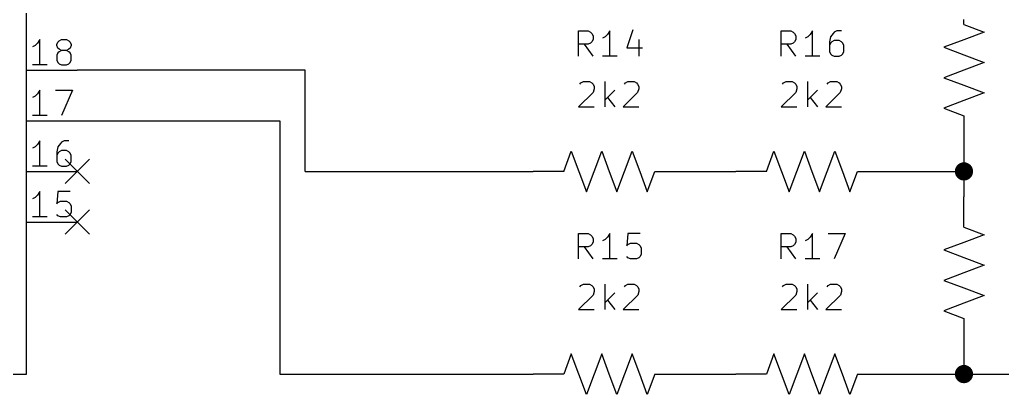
# Model space of a CAD drawing. Extents: x 0.4 to 11.3, y -7.9 to -0.4.
# Drawn here: x 2.286 to 4.226, y -6.24 to -5.5 of the extents above; entities that cross this region are included whole.
import ezdxf

# ---------------------------------------------------------------- set-up
doc = ezdxf.new("R2010")
doc.units = 0
doc.header["$MEASUREMENT"] = 0
for name, color, linetype in [('BLUE2', 5, 'CONTINUOUS'), ('CYAN2', 4, 'CONTINUOUS'), ('GREEN3', 91, 'CONTINUOUS'), ('LYELLOW', 51, 'CONTINUOUS'), ('RED2', 1, 'CONTINUOUS'), ('RED3', 11, 'CONTINUOUS')]:
    doc.layers.add(name, color=color, linetype=linetype)

msp = doc.modelspace()

# ---------------------------------------------------------------- linework, layer by layer
at = {"layer": 'BLUE2', "linetype": 'CONTINUOUS'}
for p, q in [((2.376, -5.776), (2.424, -5.824)), ((2.424, -5.776), (2.376, -5.824)), ((2.376, -5.876), (2.424, -5.924)), ((2.424, -5.876), (2.376, -5.924))]:
    msp.add_line(p, q, dxfattribs=at)
at = {"layer": 'CYAN2', "linetype": 'CONTINUOUS'}
for p, q in [((3.3893, -5.5728), (3.3893, -5.5228)), ((3.3893, -5.5228), (3.4083, -5.5228)), ((3.4083, -5.5228), (3.4131, -5.5252)), ((3.4131, -5.5252), (3.4155, -5.5276)), ((3.4155, -5.5276), (3.4179, -5.5323)), ((3.4512, -5.5228), (3.4464, -5.5299)), ((3.4512, -5.5728), (3.4512, -5.5228)), ((3.4964, -5.5204), (3.4845, -5.5561)), ((3.7893, -5.5728), (3.7893, -5.5228)), ((3.7893, -5.5228), (3.8083, -5.5228)), ((3.8083, -5.5228), (3.8131, -5.5252)), ((3.8131, -5.5252), (3.8155, -5.5276)), ((3.8155, -5.5276), (3.8179, -5.5323)), ((3.8512, -5.5228), (3.8464, -5.5299)), ((3.8512, -5.5728), (3.8512, -5.5228)), ((3.8917, -5.5276), (3.8869, -5.5347)), ((3.894, -5.5252), (3.8917, -5.5276)), ((3.8988, -5.5228), (3.894, -5.5252)), ((3.9083, -5.5228), (3.8988, -5.5228)), ((3.4131, -5.5466), (3.4083, -5.549)), ((3.4155, -5.5442), (3.4131, -5.5466)), ((3.4179, -5.5395), (3.4155, -5.5442)), ((3.4179, -5.5323), (3.4179, -5.5395)), ((3.4417, -5.5347), (3.4369, -5.5371)), ((3.4464, -5.5299), (3.4417, -5.5347)), ((3.5083, -5.5395), (3.5083, -5.5728)), ((3.8131, -5.5466), (3.8083, -5.549)), ((3.8155, -5.5442), (3.8131, -5.5466)), ((3.8179, -5.5395), (3.8155, -5.5442)), ((3.8179, -5.5323), (3.8179, -5.5395)), ((3.8417, -5.5347), (3.8369, -5.5371)), ((3.8464, -5.5299), (3.8417, -5.5347)), ((3.8869, -5.5347), (3.8845, -5.5442)), ((3.8845, -5.5442), (3.8845, -5.5633)), ((3.8869, -5.5466), (3.8845, -5.5514)), ((3.8893, -5.5442), (3.8869, -5.5466)), ((3.894, -5.5418), (3.8893, -5.5442)), ((3.9036, -5.5418), (3.894, -5.5418)), ((3.9083, -5.5442), (3.9036, -5.5418)), ((3.9107, -5.5466), (3.9083, -5.5442)), ((3.9131, -5.5514), (3.9107, -5.5466)), ((3.4083, -5.549), (3.3893, -5.549)), ((3.4179, -5.5728), (3.4012, -5.549)), ((3.4845, -5.5561), (3.5155, -5.5561)), ((3.8083, -5.549), (3.7893, -5.549)), ((3.8179, -5.5728), (3.8012, -5.549)), ((3.8845, -5.5633), (3.8869, -5.568)), ((3.9107, -5.568), (3.9131, -5.5633)), ((3.9131, -5.5633), (3.9131, -5.5514)), ((3.4655, -5.5728), (3.4369, -5.5728)), ((3.8655, -5.5728), (3.8369, -5.5728)), ((3.8869, -5.568), (3.8893, -5.5704)), ((3.8893, -5.5704), (3.894, -5.5728)), ((3.894, -5.5728), (3.9036, -5.5728)), ((3.9036, -5.5728), (3.9083, -5.5704)), ((3.9083, -5.5704), (3.9107, -5.568)), ((3.394, -5.6252), (3.3988, -5.6228)), ((3.3988, -5.6228), (3.4107, -5.6228)), ((3.4107, -5.6228), (3.4155, -5.6252)), ((3.4417, -5.6728), (3.4417, -5.6228)), ((3.4821, -5.6252), (3.4869, -5.6228)), ((3.4869, -5.6228), (3.4988, -5.6228)), ((3.4988, -5.6228), (3.5036, -5.6252)), ((3.794, -5.6252), (3.7988, -5.6228)), ((3.7988, -5.6228), (3.8107, -5.6228)), ((3.8107, -5.6228), (3.8155, -5.6252)), ((3.8417, -5.6728), (3.8417, -5.6228)), ((3.8821, -5.6252), (3.8869, -5.6228)), ((3.8869, -5.6228), (3.8988, -5.6228)), ((3.8988, -5.6228), (3.9036, -5.6252)), ((3.3917, -5.6276), (3.394, -5.6252)), ((3.4155, -5.6252), (3.4179, -5.6276)), ((3.4179, -5.6276), (3.4202, -5.6323)), ((3.4202, -5.6371), (3.4179, -5.6442)), ((3.4202, -5.6323), (3.4202, -5.6371)), ((3.4607, -5.6395), (3.4417, -5.6585)), ((3.4798, -5.6276), (3.4821, -5.6252)), ((3.5036, -5.6252), (3.5059, -5.6276)), ((3.5059, -5.6276), (3.5083, -5.6323)), ((3.5083, -5.6371), (3.5059, -5.6442)), ((3.5083, -5.6323), (3.5083, -5.6371)), ((3.7917, -5.6276), (3.794, -5.6252)), ((3.8155, -5.6252), (3.8179, -5.6276)), ((3.8179, -5.6276), (3.8202, -5.6323)), ((3.8202, -5.6371), (3.8179, -5.6442)), ((3.8202, -5.6323), (3.8202, -5.6371)), ((3.8607, -5.6395), (3.8417, -5.6585)), ((3.8798, -5.6276), (3.8821, -5.6252)), ((3.9036, -5.6252), (3.9059, -5.6276)), ((3.9059, -5.6276), (3.9083, -5.6323)), ((3.9083, -5.6371), (3.9059, -5.6442)), ((3.9083, -5.6323), (3.9083, -5.6371)), ((3.4179, -5.6442), (3.3893, -5.6728)), ((3.4464, -5.6538), (3.4607, -5.6728)), ((3.5059, -5.6442), (3.4774, -5.6728)), ((3.8179, -5.6442), (3.7893, -5.6728)), ((3.8464, -5.6538), (3.8607, -5.6728)), ((3.9059, -5.6442), (3.8774, -5.6728)), ((3.3893, -5.6728), (3.4202, -5.6728)), ((3.4774, -5.6728), (3.5083, -5.6728)), ((3.7893, -5.6728), (3.8202, -5.6728)), ((3.8774, -5.6728), (3.9083, -5.6728)), ((3.3893, -5.9728), (3.3893, -5.9228)), ((3.3893, -5.9228), (3.4083, -5.9228)), ((3.4083, -5.9228), (3.4131, -5.9252)), ((3.4131, -5.9252), (3.4155, -5.9276)), ((3.4155, -5.9276), (3.4179, -5.9323)), ((3.4179, -5.9323), (3.4179, -5.9395)), ((3.4417, -5.9347), (3.4369, -5.9371)), ((3.4464, -5.9299), (3.4417, -5.9347)), ((3.4512, -5.9228), (3.4464, -5.9299)), ((3.4512, -5.9728), (3.4512, -5.9228)), ((3.4869, -5.9228), (3.4845, -5.9466)), ((3.5107, -5.9228), (3.4869, -5.9228)), ((3.7893, -5.9728), (3.7893, -5.9228)), ((3.7893, -5.9228), (3.8083, -5.9228)), ((3.8083, -5.9228), (3.8131, -5.9252)), ((3.8131, -5.9252), (3.8155, -5.9276)), ((3.8155, -5.9276), (3.8179, -5.9323)), ((3.8179, -5.9323), (3.8179, -5.9395)), ((3.8417, -5.9347), (3.8369, -5.9371)), ((3.8464, -5.9299), (3.8417, -5.9347)), ((3.8512, -5.9228), (3.8464, -5.9299)), ((3.8512, -5.9728), (3.8512, -5.9228)), ((3.8821, -5.9228), (3.9155, -5.9228)), ((3.9155, -5.9228), (3.894, -5.9728)), ((3.4083, -5.949), (3.3893, -5.949)), ((3.4179, -5.9728), (3.4012, -5.949)), ((3.4131, -5.9466), (3.4083, -5.949)), ((3.4155, -5.9442), (3.4131, -5.9466)), ((3.4179, -5.9395), (3.4155, -5.9442)), ((3.4845, -5.9466), (3.4869, -5.9442)), ((3.4869, -5.9442), (3.4917, -5.9419)), ((3.4917, -5.9419), (3.5036, -5.9419)), ((3.5036, -5.9419), (3.5083, -5.9442)), ((3.5083, -5.9442), (3.5107, -5.9466)), ((3.5107, -5.9466), (3.5131, -5.9514)), ((3.5131, -5.9514), (3.5131, -5.9633)), ((3.8083, -5.949), (3.7893, -5.949)), ((3.8179, -5.9728), (3.8012, -5.949)), ((3.8131, -5.9466), (3.8083, -5.949)), ((3.8155, -5.9442), (3.8131, -5.9466)), ((3.8179, -5.9395), (3.8155, -5.9442)), ((3.4655, -5.9728), (3.4369, -5.9728)), ((3.4869, -5.9704), (3.4845, -5.968)), ((3.4917, -5.9728), (3.4869, -5.9704)), ((3.5036, -5.9728), (3.4917, -5.9728)), ((3.5083, -5.9704), (3.5036, -5.9728)), ((3.5107, -5.968), (3.5083, -5.9704)), ((3.5131, -5.9633), (3.5107, -5.968)), ((3.8655, -5.9728), (3.8369, -5.9728)), ((3.3917, -6.0276), (3.394, -6.0252)), ((3.394, -6.0252), (3.3988, -6.0228)), ((3.3988, -6.0228), (3.4107, -6.0228)), ((3.4107, -6.0228), (3.4155, -6.0252)), ((3.4155, -6.0252), (3.4179, -6.0276)), ((3.4179, -6.0276), (3.4202, -6.0323)), ((3.4417, -6.0728), (3.4417, -6.0228)), ((3.4798, -6.0276), (3.4821, -6.0252)), ((3.4821, -6.0252), (3.4869, -6.0228)), ((3.4869, -6.0228), (3.4988, -6.0228)), ((3.4988, -6.0228), (3.5036, -6.0252)), ((3.5036, -6.0252), (3.506, -6.0276)), ((3.506, -6.0276), (3.5083, -6.0323)), ((3.7917, -6.0276), (3.794, -6.0252)), ((3.794, -6.0252), (3.7988, -6.0228)), ((3.7988, -6.0228), (3.8107, -6.0228)), ((3.8107, -6.0228), (3.8155, -6.0252)), ((3.8155, -6.0252), (3.8179, -6.0276)), ((3.8179, -6.0276), (3.8202, -6.0323)), ((3.8417, -6.0728), (3.8417, -6.0228)), ((3.8798, -6.0276), (3.8821, -6.0252)), ((3.8821, -6.0252), (3.8869, -6.0228)), ((3.8869, -6.0228), (3.8988, -6.0228)), ((3.8988, -6.0228), (3.9036, -6.0252)), ((3.9036, -6.0252), (3.906, -6.0276)), ((3.906, -6.0276), (3.9083, -6.0323)), ((3.4179, -6.0442), (3.3893, -6.0728)), ((3.4202, -6.0371), (3.4179, -6.0442)), ((3.4202, -6.0323), (3.4202, -6.0371)), ((3.4607, -6.0395), (3.4417, -6.0585)), ((3.506, -6.0442), (3.4774, -6.0728)), ((3.5083, -6.0371), (3.506, -6.0442)), ((3.5083, -6.0323), (3.5083, -6.0371)), ((3.8179, -6.0442), (3.7893, -6.0728)), ((3.8202, -6.0371), (3.8179, -6.0442)), ((3.8202, -6.0323), (3.8202, -6.0371)), ((3.8607, -6.0395), (3.8417, -6.0585)), ((3.906, -6.0442), (3.8774, -6.0728)), ((3.9083, -6.0371), (3.906, -6.0442)), ((3.9083, -6.0323), (3.9083, -6.0371)), ((3.4464, -6.0538), (3.4607, -6.0728)), ((3.8464, -6.0538), (3.8607, -6.0728)), ((3.3893, -6.0728), (3.4202, -6.0728)), ((3.4774, -6.0728), (3.5083, -6.0728)), ((3.7893, -6.0728), (3.8202, -6.0728)), ((3.8774, -6.0728), (3.9083, -6.0728))]:
    msp.add_line(p, q, dxfattribs=at)
at = {"layer": 'GREEN3', "linetype": 'CONTINUOUS'}
for p, q in [((2.85, -5.6), (2.4, -5.6)), ((2.85, -5.8), (2.85, -5.6)), ((2.4, -5.7), (2.8, -5.7)), ((2.8, -5.7), (2.8, -6.2)), ((4.15, -5.75), (4.15, -5.8)), ((2.85, -5.8), (3.3, -5.8)), ((3.6, -5.8), (3.7, -5.8)), ((4, -5.8), (4.15, -5.8)), ((4.15, -5.8), (4.15, -5.85)), ((4.15, -6.15), (4.15, -6.2)), ((2.8, -6.2), (3.3, -6.2)), ((3.6, -6.2), (3.7, -6.2)), ((4, -6.2), (4.15, -6.2)), ((4.15, -6.2), (4.45, -6.2))]:
    msp.add_line(p, q, dxfattribs=at)
at = {"layer": 'GREEN3', "const_width": 0.018}
for points in [[(4.141, -5.8, 1), (4.159, -5.8, 1)], [(4.141, -6.2, 1), (4.159, -6.2, 1)]]:
    msp.add_lwpolyline(points, format="xyb", close=True, dxfattribs=at)
at = {"layer": 'LYELLOW', "linetype": 'CONTINUOUS'}
for p, q in [((2.3, -6.2), (2.3, -4.3)), ((1.5, -6.2), (2.3, -6.2))]:
    msp.add_line(p, q, dxfattribs=at)
at = {"layer": 'RED2', "linetype": 'CONTINUOUS'}
for p, q in [((2.3, -6.2), (2.3, -4.3)), ((4.15, -5.51), (4.15, -5.5)), ((4.15, -5.51), (4.19, -5.525)), ((4.19, -5.525), (4.15, -5.54)), ((4.15, -5.54), (4.11, -5.555)), ((4.11, -5.555), (4.15, -5.57)), ((4.15, -5.57), (4.19, -5.585)), ((4.19, -5.585), (4.15, -5.6)), ((2.3, -5.6), (2.4, -5.6)), ((2.3, -5.6), (2.4, -5.6)), ((4.15, -5.6), (4.11, -5.615)), ((4.11, -5.615), (4.15, -5.63)), ((4.15, -5.63), (4.19, -5.645)), ((4.15, -5.66), (4.11, -5.675)), ((4.19, -5.645), (4.15, -5.66)), ((4.11, -5.675), (4.15, -5.69)), ((2.3, -5.7), (2.4, -5.7)), ((2.3, -5.7), (2.4, -5.7)), ((4.15, -5.69), (4.15, -5.7)), ((4.15, -5.7), (4.15, -5.75)), ((3.36, -5.8), (3.375, -5.76)), ((3.375, -5.76), (3.39, -5.8)), ((3.42, -5.8), (3.435, -5.76)), ((3.435, -5.76), (3.45, -5.8)), ((3.48, -5.8), (3.495, -5.76)), ((3.495, -5.76), (3.51, -5.8)), ((3.76, -5.8), (3.775, -5.76)), ((3.775, -5.76), (3.79, -5.8)), ((3.82, -5.8), (3.835, -5.76)), ((3.835, -5.76), (3.85, -5.8)), ((3.88, -5.8), (3.895, -5.76)), ((3.895, -5.76), (3.91, -5.8)), ((2.3, -5.8), (2.4, -5.8)), ((2.3, -5.8), (2.4, -5.8)), ((3.35, -5.8), (3.3, -5.8)), ((3.36, -5.8), (3.35, -5.8)), ((3.39, -5.8), (3.405, -5.84)), ((3.405, -5.84), (3.42, -5.8)), ((3.45, -5.8), (3.465, -5.84)), ((3.465, -5.84), (3.48, -5.8)), ((3.51, -5.8), (3.525, -5.84)), ((3.525, -5.84), (3.54, -5.8)), ((3.54, -5.8), (3.55, -5.8)), ((3.55, -5.8), (3.6, -5.8)), ((3.75, -5.8), (3.7, -5.8)), ((3.76, -5.8), (3.75, -5.8)), ((3.79, -5.8), (3.805, -5.84)), ((3.805, -5.84), (3.82, -5.8)), ((3.85, -5.8), (3.865, -5.84)), ((3.865, -5.84), (3.88, -5.8)), ((3.91, -5.8), (3.925, -5.84)), ((3.925, -5.84), (3.94, -5.8)), ((3.94, -5.8), (3.95, -5.8)), ((3.95, -5.8), (4, -5.8)), ((4.15, -5.9), (4.15, -5.85)), ((2.3, -5.9), (2.4, -5.9)), ((2.3, -5.9), (2.4, -5.9)), ((4.15, -5.91), (4.15, -5.9)), ((4.15, -5.91), (4.19, -5.925)), ((4.19, -5.925), (4.15, -5.94)), ((4.15, -5.94), (4.11, -5.955)), ((4.11, -5.955), (4.15, -5.97)), ((4.15, -5.97), (4.19, -5.985)), ((4.19, -5.985), (4.15, -6)), ((4.15, -6), (4.11, -6.015)), ((4.11, -6.015), (4.15, -6.03)), ((4.15, -6.03), (4.19, -6.045)), ((4.19, -6.045), (4.15, -6.06)), ((4.15, -6.06), (4.11, -6.075)), ((4.11, -6.075), (4.15, -6.09)), ((4.15, -6.09), (4.15, -6.1)), ((4.15, -6.1), (4.15, -6.15)), ((3.375, -6.16), (3.36, -6.2)), ((3.39, -6.2), (3.375, -6.16)), ((3.435, -6.16), (3.42, -6.2)), ((3.45, -6.2), (3.435, -6.16)), ((3.495, -6.16), (3.48, -6.2)), ((3.51, -6.2), (3.495, -6.16)), ((3.775, -6.16), (3.76, -6.2)), ((3.79, -6.2), (3.775, -6.16)), ((3.835, -6.16), (3.82, -6.2)), ((3.85, -6.2), (3.835, -6.16)), ((3.895, -6.16), (3.88, -6.2)), ((3.91, -6.2), (3.895, -6.16)), ((1.5, -6.2), (2.3, -6.2)), ((3.35, -6.2), (3.3, -6.2)), ((3.36, -6.2), (3.35, -6.2)), ((3.405, -6.24), (3.39, -6.2)), ((3.42, -6.2), (3.405, -6.24)), ((3.465, -6.24), (3.45, -6.2)), ((3.48, -6.2), (3.465, -6.24)), ((3.525, -6.24), (3.51, -6.2)), ((3.54, -6.2), (3.525, -6.24)), ((3.54, -6.2), (3.55, -6.2)), ((3.55, -6.2), (3.6, -6.2)), ((3.75, -6.2), (3.7, -6.2)), ((3.76, -6.2), (3.75, -6.2)), ((3.805, -6.24), (3.79, -6.2)), ((3.82, -6.2), (3.805, -6.24)), ((3.865, -6.24), (3.85, -6.2)), ((3.88, -6.2), (3.865, -6.24)), ((3.925, -6.24), (3.91, -6.2)), ((3.94, -6.2), (3.925, -6.24)), ((3.94, -6.2), (3.95, -6.2)), ((3.95, -6.2), (4, -6.2))]:
    msp.add_line(p, q, dxfattribs=at)
at = {"layer": 'RED3', "linetype": 'CONTINUOUS'}
for p, q in [((2.3214, -5.547), (2.3167, -5.5518)), ((2.3214, -5.547), (2.3167, -5.5518)), ((2.3262, -5.5399), (2.3214, -5.547)), ((2.3262, -5.5399), (2.3214, -5.547)), ((2.3262, -5.5899), (2.3262, -5.5399)), ((2.3262, -5.5899), (2.3262, -5.5399)), ((2.3595, -5.5494), (2.3619, -5.5446)), ((2.3595, -5.5494), (2.3619, -5.5446)), ((2.3619, -5.5446), (2.3643, -5.5423)), ((2.3619, -5.5446), (2.3643, -5.5423)), ((2.3643, -5.5423), (2.369, -5.5399)), ((2.3643, -5.5423), (2.369, -5.5399)), ((2.369, -5.5399), (2.3786, -5.5399)), ((2.369, -5.5399), (2.3786, -5.5399)), ((2.3786, -5.5399), (2.3833, -5.5423)), ((2.3786, -5.5399), (2.3833, -5.5423)), ((2.3833, -5.5423), (2.3857, -5.5446)), ((2.3833, -5.5423), (2.3857, -5.5446)), ((2.3857, -5.5446), (2.3881, -5.5494)), ((2.3857, -5.5446), (2.3881, -5.5494)), ((2.3167, -5.5518), (2.3119, -5.5542)), ((2.3167, -5.5518), (2.3119, -5.5542)), ((2.3595, -5.5518), (2.3595, -5.5494)), ((2.3595, -5.5518), (2.3595, -5.5494)), ((2.3619, -5.5565), (2.3595, -5.5518)), ((2.3619, -5.5565), (2.3595, -5.5518)), ((2.3619, -5.5661), (2.3595, -5.5708)), ((2.3619, -5.5661), (2.3595, -5.5708)), ((2.3643, -5.5589), (2.3619, -5.5565)), ((2.3643, -5.5589), (2.3619, -5.5565)), ((2.3643, -5.5637), (2.3619, -5.5661)), ((2.3643, -5.5637), (2.3619, -5.5661)), ((2.369, -5.5613), (2.3643, -5.5589)), ((2.369, -5.5613), (2.3643, -5.5589)), ((2.369, -5.5613), (2.3643, -5.5637)), ((2.369, -5.5613), (2.3643, -5.5637)), ((2.3786, -5.5613), (2.369, -5.5613)), ((2.3786, -5.5613), (2.369, -5.5613)), ((2.3833, -5.5589), (2.3786, -5.5613)), ((2.3833, -5.5589), (2.3786, -5.5613)), ((2.3833, -5.5637), (2.3786, -5.5613)), ((2.3833, -5.5637), (2.3786, -5.5613)), ((2.3857, -5.5565), (2.3833, -5.5589)), ((2.3857, -5.5565), (2.3833, -5.5589)), ((2.3857, -5.5661), (2.3833, -5.5637)), ((2.3857, -5.5661), (2.3833, -5.5637)), ((2.3881, -5.5518), (2.3857, -5.5565)), ((2.3881, -5.5518), (2.3857, -5.5565)), ((2.3881, -5.5708), (2.3857, -5.5661)), ((2.3881, -5.5708), (2.3857, -5.5661)), ((2.3881, -5.5494), (2.3881, -5.5518)), ((2.3881, -5.5494), (2.3881, -5.5518)), ((2.3595, -5.5708), (2.3595, -5.5804)), ((2.3595, -5.5708), (2.3595, -5.5804)), ((2.3595, -5.5804), (2.3619, -5.5851)), ((2.3595, -5.5804), (2.3619, -5.5851)), ((2.3619, -5.5851), (2.3643, -5.5875)), ((2.3619, -5.5851), (2.3643, -5.5875)), ((2.3833, -5.5875), (2.3857, -5.5851)), ((2.3833, -5.5875), (2.3857, -5.5851)), ((2.3857, -5.5851), (2.3881, -5.5804)), ((2.3857, -5.5851), (2.3881, -5.5804)), ((2.3881, -5.5804), (2.3881, -5.5708)), ((2.3881, -5.5804), (2.3881, -5.5708)), ((2.3405, -5.5899), (2.3119, -5.5899)), ((2.3405, -5.5899), (2.3119, -5.5899)), ((2.3643, -5.5875), (2.369, -5.5899)), ((2.3643, -5.5875), (2.369, -5.5899)), ((2.369, -5.5899), (2.3786, -5.5899)), ((2.369, -5.5899), (2.3786, -5.5899)), ((2.3786, -5.5899), (2.3833, -5.5875)), ((2.3786, -5.5899), (2.3833, -5.5875)), ((2.3262, -5.6399), (2.3214, -5.647)), ((2.3262, -5.6399), (2.3214, -5.647)), ((2.3262, -5.6899), (2.3262, -5.6399)), ((2.3262, -5.6899), (2.3262, -5.6399)), ((2.3571, -5.6399), (2.3905, -5.6399)), ((2.3571, -5.6399), (2.3905, -5.6399)), ((2.3905, -5.6399), (2.369, -5.6899)), ((2.3905, -5.6399), (2.369, -5.6899)), ((2.3167, -5.6518), (2.3119, -5.6542)), ((2.3167, -5.6518), (2.3119, -5.6542)), ((2.3214, -5.647), (2.3167, -5.6518)), ((2.3214, -5.647), (2.3167, -5.6518)), ((2.3405, -5.6899), (2.3119, -5.6899)), ((2.3405, -5.6899), (2.3119, -5.6899)), ((2.3262, -5.7399), (2.3214, -5.747)), ((2.3262, -5.7399), (2.3214, -5.747)), ((2.3262, -5.7899), (2.3262, -5.7399)), ((2.3262, -5.7899), (2.3262, -5.7399)), ((2.3738, -5.7399), (2.369, -5.7423)), ((2.3738, -5.7399), (2.369, -5.7423)), ((2.3833, -5.7399), (2.3738, -5.7399)), ((2.3833, -5.7399), (2.3738, -5.7399)), ((2.3167, -5.7518), (2.3119, -5.7542)), ((2.3167, -5.7518), (2.3119, -5.7542)), ((2.3214, -5.747), (2.3167, -5.7518)), ((2.3214, -5.747), (2.3167, -5.7518)), ((2.3619, -5.7518), (2.3595, -5.7613)), ((2.3619, -5.7518), (2.3595, -5.7613)), ((2.3667, -5.7446), (2.3619, -5.7518)), ((2.3667, -5.7446), (2.3619, -5.7518)), ((2.369, -5.7589), (2.3643, -5.7613)), ((2.369, -5.7589), (2.3643, -5.7613)), ((2.369, -5.7423), (2.3667, -5.7446)), ((2.369, -5.7423), (2.3667, -5.7446)), ((2.3786, -5.7589), (2.369, -5.7589)), ((2.3786, -5.7589), (2.369, -5.7589)), ((2.3833, -5.7613), (2.3786, -5.7589)), ((2.3833, -5.7613), (2.3786, -5.7589)), ((2.3595, -5.7613), (2.3595, -5.7804)), ((2.3595, -5.7613), (2.3595, -5.7804)), ((2.3619, -5.7637), (2.3595, -5.7684)), ((2.3619, -5.7637), (2.3595, -5.7684)), ((2.3643, -5.7613), (2.3619, -5.7637)), ((2.3643, -5.7613), (2.3619, -5.7637)), ((2.3857, -5.7637), (2.3833, -5.7613)), ((2.3857, -5.7637), (2.3833, -5.7613)), ((2.3881, -5.7684), (2.3857, -5.7637)), ((2.3881, -5.7684), (2.3857, -5.7637)), ((2.3881, -5.7804), (2.3881, -5.7684)), ((2.3881, -5.7804), (2.3881, -5.7684)), ((2.3405, -5.7899), (2.3119, -5.7899)), ((2.3405, -5.7899), (2.3119, -5.7899)), ((2.3595, -5.7804), (2.3619, -5.7851)), ((2.3595, -5.7804), (2.3619, -5.7851)), ((2.3619, -5.7851), (2.3643, -5.7875)), ((2.3619, -5.7851), (2.3643, -5.7875)), ((2.3643, -5.7875), (2.369, -5.7899)), ((2.3643, -5.7875), (2.369, -5.7899)), ((2.369, -5.7899), (2.3786, -5.7899)), ((2.369, -5.7899), (2.3786, -5.7899)), ((2.3786, -5.7899), (2.3833, -5.7875)), ((2.3786, -5.7899), (2.3833, -5.7875)), ((2.3833, -5.7875), (2.3857, -5.7851)), ((2.3833, -5.7875), (2.3857, -5.7851)), ((2.3857, -5.7851), (2.3881, -5.7804)), ((2.3857, -5.7851), (2.3881, -5.7804)), ((2.3167, -5.8518), (2.3119, -5.8542)), ((2.3167, -5.8518), (2.3119, -5.8542)), ((2.3214, -5.847), (2.3167, -5.8518)), ((2.3214, -5.847), (2.3167, -5.8518)), ((2.3262, -5.8399), (2.3214, -5.847)), ((2.3262, -5.8399), (2.3214, -5.847)), ((2.3262, -5.8899), (2.3262, -5.8399)), ((2.3262, -5.8899), (2.3262, -5.8399)), ((2.3619, -5.8399), (2.3595, -5.8637)), ((2.3619, -5.8399), (2.3595, -5.8637)), ((2.3857, -5.8399), (2.3619, -5.8399)), ((2.3857, -5.8399), (2.3619, -5.8399)), ((2.3595, -5.8637), (2.3619, -5.8613)), ((2.3595, -5.8637), (2.3619, -5.8613)), ((2.3619, -5.8613), (2.3667, -5.8589)), ((2.3619, -5.8613), (2.3667, -5.8589)), ((2.3667, -5.8589), (2.3786, -5.8589)), ((2.3667, -5.8589), (2.3786, -5.8589)), ((2.3786, -5.8589), (2.3833, -5.8613)), ((2.3786, -5.8589), (2.3833, -5.8613)), ((2.3833, -5.8613), (2.3857, -5.8637)), ((2.3833, -5.8613), (2.3857, -5.8637)), ((2.3857, -5.8637), (2.3881, -5.8684)), ((2.3857, -5.8637), (2.3881, -5.8684)), ((2.3881, -5.8684), (2.3881, -5.8804)), ((2.3881, -5.8684), (2.3881, -5.8804)), ((2.3405, -5.8899), (2.3119, -5.8899)), ((2.3405, -5.8899), (2.3119, -5.8899)), ((2.3619, -5.8875), (2.3595, -5.8851)), ((2.3619, -5.8875), (2.3595, -5.8851)), ((2.3667, -5.8899), (2.3619, -5.8875)), ((2.3667, -5.8899), (2.3619, -5.8875)), ((2.3786, -5.8899), (2.3667, -5.8899)), ((2.3786, -5.8899), (2.3667, -5.8899)), ((2.3833, -5.8875), (2.3786, -5.8899)), ((2.3833, -5.8875), (2.3786, -5.8899)), ((2.3857, -5.8851), (2.3833, -5.8875)), ((2.3857, -5.8851), (2.3833, -5.8875)), ((2.3881, -5.8804), (2.3857, -5.8851)), ((2.3881, -5.8804), (2.3857, -5.8851))]:
    msp.add_line(p, q, dxfattribs=at)

doc.saveas('drawing.dxf')
